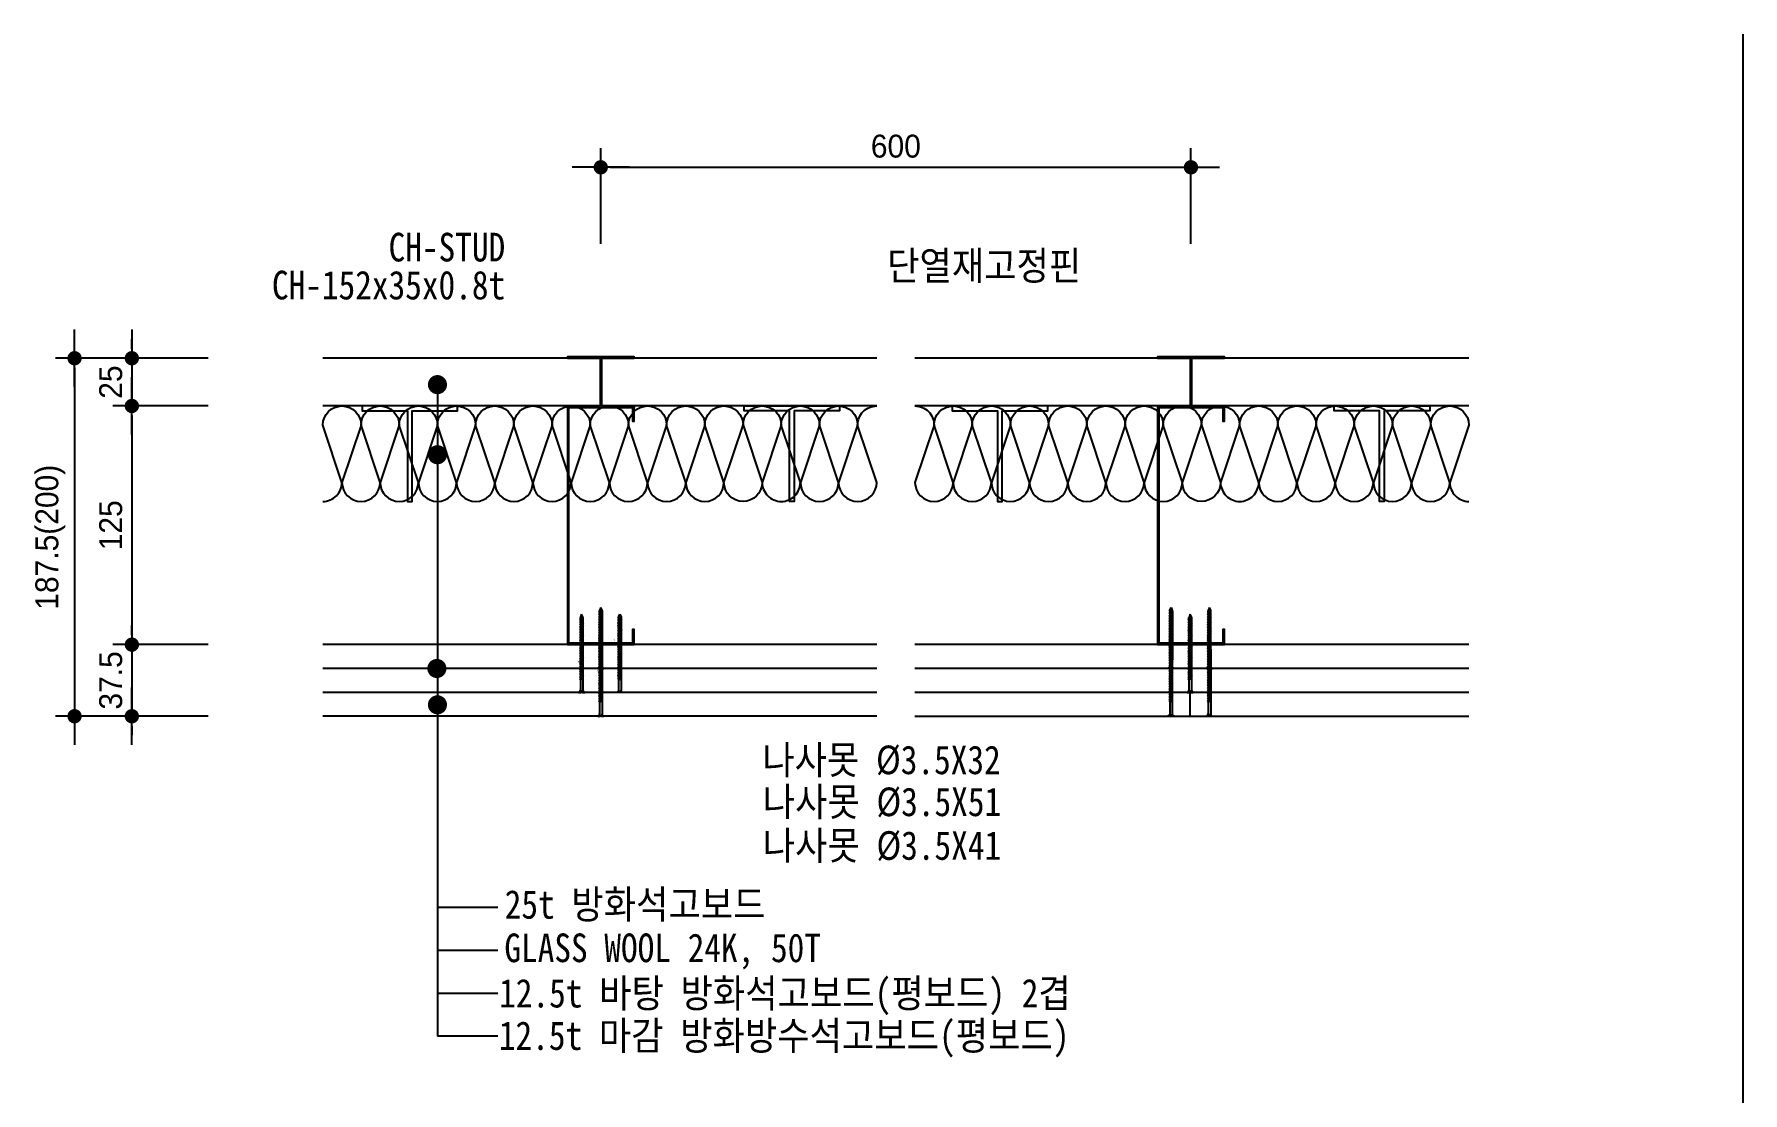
# Model space of a CAD drawing. Header units: millimetres. Extents: x 104 to 12536, y 73 to 2865.
# Drawn here: x 1965 to 2860, y 2311 to 2865 of the extents above; entities that cross this region are included whole.
import ezdxf
from ezdxf.enums import TextEntityAlignment as Align

# ---------------------------------------------------------------- set-up
doc = ezdxf.new("R2010")
doc.units = ezdxf.units.MM
doc.header["$LTSCALE"] = 5
for name, color, linetype in [('CHAN', 3, 'Continuous'), ('formline', 6, 'Continuous'), ('GB', 7, 'Continuous'), ('INSUL', 8, 'Continuous'), ('ITXT', 5, 'Continuous'), ('PIN', 4, 'Continuous'), ('RXDIM', 7, 'Continuous'), ('SCREW2', 8, 'Continuous'), ('TEXT', 7, 'Continuous')]:
    doc.layers.add(name, color=color, linetype=linetype)
doc.styles.add('CGS', font='')
doc.styles.add('RXHS', font='')
doc.styles.get('CGS').set_extended_font_data('Dotum')
doc.styles.get('RXHS').set_extended_font_data('DotumChe')
doc.dimstyles.new('NDIM', dxfattribs={"dimscale": 5, "dimtxt": 2.4, "dimasz": 1, "dimexe": 2, "dimexo": 2, "dimgap": 1, "dimtad": 1, "dimtoh": 1, "dimdec": 0, "dimzin": 0, "dimdsep": 46, "dimtxsty": 'CGS', "dimblk1": 'DOTK', "dimblk2": 'DOTK', "dimsah": 1, "dimcen": 3, "dimclrt": 3, "dimadec": 0, "dimazin": 0, "dimtfac": 1.25, "dimtdec": 0, "dimtix": 1, "dimtmove": 2, "dimatfit": 3, "dimldrblk": 'DOTK', "dimfxl": 1, "dimtolj": 1, "dimtzin": 0, "dimarcsym": 0})

# ---------------------------------------------------------------- blocks, each defined once
blk = doc.blocks.new('나사못32')
at = {"layer": 'SCREW2'}
for p, q in [((2.24, 30.17), (0.63, 29.74)), ((0.63, 29.74), (0.92, 30.12)), ((2.25, 29.32), (0.63, 28.89)), ((0.63, 28.89), (0.92, 29.27)), ((2.25, 28.47), (0.63, 28.04)), ((0.63, 28.04), (0.92, 28.43)), ((2.24, 27.62), (0.63, 27.19)), ((0.63, 27.19), (0.91, 27.58)), ((2.53, 28.01), (0.91, 27.58)), ((2.53, 30.55), (0.92, 30.12)), ((0.92, 29.81), (0.92, 29.28)), ((2.53, 29.7), (0.92, 29.27)), ((0.92, 28.97), (0.92, 28.43)), ((2.54, 28.86), (0.92, 28.43)), ((0.92, 28.12), (0.92, 27.58)), ((0.92, 27.27), (0.92, 26.73)), ((2.53, 27.16), (0.92, 26.73)), ((1.6, 32), (0.98, 30.39)), ((0.98, 30.39), (1.64, 30.91)), ((0.98, 30.39), (0.98, 30.14)), ((1.64, 30.91), (1.6, 32)), ((2.27, 30.45), (1.6, 32)), ((2.24, 30.17), (2.53, 30.55)), ((2.24, 30.17), (2.24, 29.63)), ((2.24, 29.32), (2.24, 28.78)), ((2.24, 28.47), (2.24, 27.93)), ((2.24, 27.62), (2.53, 28.01)), ((2.24, 27.62), (2.24, 27.08)), ((2.24, 26.78), (2.53, 27.16)), ((2.25, 29.32), (2.53, 29.7)), ((2.25, 28.47), (2.54, 28.86)), ((2.24, 26.78), (0.63, 26.35)), ((0.63, 26.35), (0.92, 26.73)), ((2.25, 25.93), (0.63, 25.5)), ((0.63, 25.5), (0.92, 25.88)), ((2.25, 25.08), (0.63, 24.65)), ((0.63, 24.65), (0.92, 25.04)), ((2.24, 24.23), (0.63, 23.8)), ((0.63, 23.8), (0.91, 24.19)), ((2.24, 23.39), (0.63, 22.96)), ((0.63, 22.96), (0.92, 23.34)), ((2.25, 22.54), (0.63, 22.11)), ((0.63, 22.11), (0.92, 22.5)), ((2.25, 21.69), (0.63, 21.26)), ((0.63, 21.26), (0.92, 21.65)), ((2.25, 20), (0.63, 19.57)), ((0.63, 19.57), (0.92, 19.95)), ((2.25, 19.15), (0.63, 18.72)), ((0.63, 18.72), (0.92, 19.11)), ((2.25, 20.85), (0.64, 20.42)), ((0.64, 20.42), (0.92, 20.8)), ((2.25, 18.3), (0.64, 17.87)), ((0.64, 17.87), (0.92, 18.26)), ((2.53, 24.62), (0.91, 24.19)), ((0.92, 26.43), (0.92, 25.89)), ((2.53, 26.31), (0.92, 25.88)), ((0.92, 25.58), (0.92, 25.04)), ((2.54, 25.47), (0.92, 25.04)), ((0.92, 24.73), (0.92, 24.19)), ((0.92, 23.88), (0.92, 23.34)), ((2.53, 23.77), (0.92, 23.34)), ((0.92, 23.04), (0.92, 22.5)), ((2.53, 22.92), (0.92, 22.5)), ((0.92, 22.19), (0.92, 21.65)), ((2.54, 22.08), (0.92, 21.65)), ((0.92, 21.34), (0.92, 20.8)), ((2.54, 21.23), (0.92, 20.8)), ((0.92, 20.49), (0.92, 19.95)), ((2.53, 20.38), (0.92, 19.95)), ((0.92, 19.65), (0.92, 19.11)), ((2.54, 19.54), (0.92, 19.11)), ((0.92, 18.8), (0.92, 18.26)), ((2.54, 18.69), (0.92, 18.26)), ((0.92, 17.95), (0.92, 17.41)), ((2.24, 26.78), (2.24, 26.24)), ((2.24, 25.93), (2.24, 25.39)), ((2.24, 25.08), (2.24, 24.54)), ((2.24, 24.23), (2.53, 24.62)), ((2.24, 24.23), (2.24, 23.69)), ((2.24, 23.39), (2.53, 23.77)), ((2.24, 23.39), (2.24, 22.85)), ((2.24, 22.54), (2.24, 22)), ((2.24, 21.69), (2.24, 21.15)), ((2.24, 20.84), (2.24, 20.3)), ((2.24, 20), (2.24, 19.46)), ((2.24, 19.15), (2.24, 18.61)), ((2.24, 18.3), (2.24, 17.76)), ((2.25, 25.93), (2.53, 26.31)), ((2.25, 25.08), (2.54, 25.47)), ((2.25, 22.54), (2.53, 22.92)), ((2.25, 21.69), (2.54, 22.08)), ((2.25, 20.85), (2.54, 21.23)), ((2.25, 20), (2.53, 20.38)), ((2.25, 19.15), (2.54, 19.54)), ((2.25, 18.3), (2.54, 18.69)), ((2.25, 17.46), (0.63, 17.03)), ((0.63, 17.03), (0.92, 17.41)), ((2.25, 15.9), (0.63, 15.47)), ((0.63, 15.47), (0.92, 15.86)), ((2.25, 13.36), (0.63, 12.93)), ((0.63, 12.93), (0.92, 13.32)), ((2.25, 16.73), (0.64, 16.3)), ((0.64, 16.3), (0.92, 16.68)), ((2.25, 15.06), (0.64, 14.63)), ((0.64, 14.63), (0.92, 15.01)), ((2.25, 14.21), (0.64, 13.78)), ((0.64, 13.78), (0.92, 14.16)), ((2.25, 12.51), (0.64, 12.08)), ((0.64, 12.08), (0.92, 12.47)), ((2.25, 11.67), (0.64, 11.24)), ((0.64, 11.24), (0.92, 11.62)), ((2.26, 10.82), (0.64, 10.39)), ((0.64, 10.39), (0.93, 10.78)), ((2.27, 9.98), (0.65, 9.55)), ((0.65, 9.55), (0.94, 9.93)), ((2.27, 9.13), (0.66, 8.7)), ((0.66, 8.7), (0.94, 9.09)), ((2.54, 17.84), (0.92, 17.41)), ((0.92, 17.45), (0.92, 16.92)), ((0.92, 17.22), (0.92, 16.68)), ((2.54, 17.11), (0.92, 16.68)), ((0.92, 16.37), (0.92, 15.86)), ((2.54, 16.29), (0.92, 15.86)), ((0.92, 15.55), (0.92, 15.01)), ((2.54, 15.44), (0.92, 15.01)), ((0.92, 14.7), (0.92, 14.16)), ((2.54, 14.59), (0.92, 14.16)), ((0.92, 13.86), (0.92, 13.32)), ((2.54, 13.75), (0.92, 13.32)), ((0.92, 13.01), (0.92, 12.47)), ((2.54, 12.9), (0.92, 12.47)), ((0.92, 12.16), (0.92, 11.62)), ((2.54, 12.05), (0.92, 11.62)), ((0.93, 11.32), (0.93, 10.78)), ((2.55, 11.21), (0.93, 10.78)), ((0.94, 10.47), (0.94, 9.93)), ((2.55, 10.36), (0.94, 9.93)), ((2.56, 9.51), (0.94, 9.09)), ((0.95, 9.63), (0.95, 9.09)), ((2.24, 17.45), (2.24, 17.03)), ((2.24, 16.72), (2.24, 16.54)), ((2.24, 16.71), (2.24, 15.86)), ((2.24, 15.9), (2.24, 15.36)), ((2.24, 14.21), (2.24, 13.67)), ((2.24, 13.36), (2.24, 12.82)), ((2.24, 12.51), (2.24, 11.97)), ((2.25, 17.46), (2.54, 17.84)), ((2.25, 16.73), (2.54, 17.11)), ((2.25, 15.9), (2.54, 16.29)), ((2.25, 15.06), (2.54, 15.44)), ((2.25, 15.06), (2.25, 14.52)), ((2.25, 14.21), (2.54, 14.59)), ((2.25, 13.36), (2.54, 13.75)), ((2.25, 12.51), (2.54, 12.9)), ((2.25, 11.67), (2.54, 12.05)), ((2.25, 11.67), (2.25, 11.13)), ((2.26, 10.82), (2.55, 11.21)), ((2.26, 10.82), (2.26, 10.28)), ((2.27, 9.98), (2.55, 10.36)), ((2.27, 9.98), (2.27, 9.44)), ((2.27, 9.13), (2.56, 9.51)), ((2.27, 9.13), (2.27, 8.59)), ((0, 0), (1.12, 0)), ((2.27, 8.28), (0.66, 7.85)), ((0.66, 7.85), (0.95, 8.24)), ((2.28, 7.44), (0.67, 7.01)), ((0.67, 7.01), (0.95, 7.39)), ((2.29, 6.59), (0.67, 6.16)), ((0.67, 6.16), (0.96, 6.55)), ((2.28, 5.74), (0.67, 5.31)), ((0.67, 5.31), (0.95, 5.7)), ((0.95, 8.78), (0.95, 8.24)), ((2.56, 8.67), (0.95, 8.24)), ((0.95, 7.93), (0.95, 7.39)), ((2.57, 7.82), (0.95, 7.39)), ((2.57, 6.13), (0.95, 5.7)), ((0.95, 5.39), (0.95, 1.19)), ((0.96, 7.09), (0.96, 6.55)), ((2.57, 6.98), (0.96, 6.55)), ((0.96, 6.24), (0.96, 5.7)), ((1.57, 0.48), (1.57, 0.65)), ((1.63, 0.68), (1.6, 0.68)), ((1.66, 0.48), (1.66, 0.65)), ((2.27, 8.28), (2.56, 8.67)), ((2.27, 8.28), (2.27, 7.74)), ((2.27, 5.74), (2.27, 1.19)), ((2.28, 7.44), (2.57, 7.82)), ((2.28, 7.44), (2.28, 6.9)), ((2.28, 6.59), (2.28, 6.05)), ((2.28, 5.74), (2.57, 6.13)), ((2.29, 6.59), (2.57, 6.98)), ((2.11, 0), (3.23, 0))]:
    blk.add_line(p, q, dxfattribs=at)
for centre, radius, start, end in [((-0.44, 1.33), 1.4, 288.341, 354.27016), ((1.1, 0.47), 0.473, 267.52648, 0.91384), ((1.61, -1.99), 2.05, 80.28655, 99.71345), ((1.6, 0.65), 0.033, 90, 180), ((1.63, 0.65), 0.033, 360, 90), ((2.13, 0.47), 0.473, 179.08616, 272.47352), ((3.67, 1.33), 1.4, 185.72984, 251.659)]:
    blk.add_arc(centre, radius, start, end, dxfattribs=at)
blk = doc.blocks.new('나사못41')
at = {"layer": 'SCREW2'}
for p, q in [((2.25, 39.17), (0.63, 38.74)), ((0.63, 38.74), (0.92, 39.12)), ((2.25, 38.32), (0.63, 37.89)), ((0.63, 37.89), (0.92, 38.27)), ((2.25, 36.62), (0.63, 36.19)), ((0.63, 36.19), (0.92, 36.58)), ((2.25, 37.47), (0.64, 37.04)), ((0.64, 37.04), (0.92, 37.43)), ((2.54, 39.55), (0.92, 39.12)), ((2.54, 38.7), (0.92, 38.27)), ((2.54, 37.86), (0.92, 37.43)), ((2.53, 37.01), (0.92, 36.58)), ((2.54, 36.16), (0.92, 35.73)), ((0.93, 38.81), (0.93, 38.28)), ((0.93, 37.97), (0.93, 37.43)), ((0.93, 37.12), (0.93, 36.58)), ((0.93, 36.27), (0.93, 35.73)), ((1.6, 41), (0.98, 39.39)), ((0.98, 39.39), (1.64, 39.91)), ((0.98, 39.39), (0.98, 39.14)), ((1.64, 39.91), (1.6, 41)), ((2.26, 39.48), (1.6, 41)), ((2.25, 39.17), (2.54, 39.55)), ((2.25, 39.17), (2.25, 38.63)), ((2.25, 38.32), (2.54, 38.7)), ((2.25, 38.32), (2.25, 37.78)), ((2.25, 37.47), (2.54, 37.86)), ((2.25, 37.47), (2.25, 36.93)), ((2.25, 36.62), (2.53, 37.01)), ((2.25, 36.62), (2.25, 36.08)), ((2.25, 35.78), (2.54, 36.16)), ((2.25, 35.78), (0.63, 35.35)), ((0.63, 35.35), (0.92, 35.73)), ((2.25, 34.93), (0.63, 34.5)), ((0.63, 34.5), (0.92, 34.88)), ((2.25, 33.23), (0.63, 32.8)), ((0.63, 32.8), (0.92, 33.19)), ((2.25, 32.39), (0.63, 31.96)), ((0.63, 31.96), (0.92, 32.34)), ((2.25, 31.54), (0.63, 31.11)), ((0.63, 31.11), (0.92, 31.5)), ((2.25, 29), (0.63, 28.57)), ((0.63, 28.57), (0.92, 28.95)), ((2.25, 34.08), (0.64, 33.65)), ((0.64, 33.65), (0.92, 34.04)), ((2.25, 30.69), (0.64, 30.26)), ((0.64, 30.26), (0.92, 30.65)), ((2.25, 29.85), (0.64, 29.42)), ((0.64, 29.42), (0.93, 29.8)), ((2.25, 28.15), (0.64, 27.72)), ((0.64, 27.72), (0.92, 28.11)), ((2.25, 27.3), (0.64, 26.87)), ((0.64, 26.87), (0.93, 27.26)), ((2.54, 35.31), (0.92, 34.88)), ((2.54, 34.47), (0.92, 34.04)), ((2.53, 33.62), (0.92, 33.19)), ((2.54, 32.77), (0.92, 32.34)), ((2.54, 31.92), (0.92, 31.5)), ((2.54, 31.08), (0.92, 30.65)), ((2.54, 29.38), (0.92, 28.95)), ((2.54, 28.54), (0.92, 28.11)), ((2.54, 26.84), (0.92, 26.41)), ((0.93, 35.43), (0.93, 34.89)), ((0.93, 34.58), (0.93, 34.04)), ((0.93, 33.73), (0.93, 33.19)), ((0.93, 32.88), (0.93, 32.34)), ((0.93, 32.04), (0.93, 31.5)), ((0.93, 31.19), (0.93, 30.65)), ((0.93, 30.34), (0.93, 29.8)), ((2.54, 30.23), (0.93, 29.8)), ((0.93, 29.49), (0.93, 28.95)), ((0.93, 28.65), (0.93, 28.11)), ((0.93, 27.8), (0.93, 27.26)), ((2.54, 27.69), (0.93, 27.26)), ((0.93, 26.95), (0.93, 26.41)), ((2.25, 35.78), (2.25, 35.24)), ((2.25, 34.93), (2.54, 35.31)), ((2.25, 34.93), (2.25, 34.39)), ((2.25, 34.08), (2.54, 34.47)), ((2.25, 34.08), (2.25, 33.54)), ((2.25, 33.23), (2.53, 33.62)), ((2.25, 33.23), (2.25, 32.69)), ((2.25, 32.39), (2.54, 32.77)), ((2.25, 32.39), (2.25, 31.85)), ((2.25, 31.54), (2.54, 31.92)), ((2.25, 31.54), (2.25, 31)), ((2.25, 30.69), (2.54, 31.08)), ((2.25, 30.69), (2.25, 30.15)), ((2.25, 29.85), (2.54, 30.23)), ((2.25, 29.84), (2.25, 29.3)), ((2.25, 29), (2.54, 29.38)), ((2.25, 29), (2.25, 28.46)), ((2.25, 28.15), (2.54, 28.54)), ((2.25, 28.15), (2.25, 27.61)), ((2.25, 27.3), (2.54, 27.69)), ((2.25, 27.3), (2.25, 26.76)), ((2.25, 26.46), (2.54, 26.84)), ((2.25, 24.76), (0.63, 24.33)), ((0.63, 24.33), (0.92, 24.72)), ((2.25, 26.46), (0.64, 26.03)), ((0.64, 26.03), (0.92, 26.41)), ((2.25, 25.61), (0.64, 25.18)), ((0.64, 25.18), (0.93, 25.56)), ((2.25, 23.91), (0.64, 23.48)), ((0.64, 23.48), (0.92, 23.87)), ((2.25, 23.07), (0.64, 22.64)), ((0.64, 22.64), (0.93, 23.02)), ((2.26, 22.22), (0.64, 21.79)), ((0.64, 21.79), (0.93, 22.18)), ((2.25, 21.37), (0.64, 20.94)), ((0.64, 20.94), (0.93, 21.33)), ((2.26, 20.53), (0.64, 20.1)), ((0.64, 20.1), (0.93, 20.48)), ((2.25, 19.68), (0.64, 19.25)), ((0.64, 19.25), (0.92, 19.63)), ((2.25, 18.83), (0.64, 18.4)), ((0.64, 18.4), (0.93, 18.79)), ((2.26, 17.98), (0.64, 17.55)), ((0.64, 17.55), (0.93, 17.94)), ((2.54, 25.15), (0.92, 24.72)), ((2.54, 24.3), (0.92, 23.87)), ((2.54, 20.06), (0.92, 19.63)), ((0.93, 26.1), (0.93, 25.56)), ((2.54, 25.99), (0.93, 25.56)), ((0.93, 25.26), (0.93, 24.72)), ((0.93, 24.41), (0.93, 23.87)), ((0.93, 23.56), (0.93, 23.02)), ((2.54, 23.45), (0.93, 23.02)), ((0.93, 22.71), (0.93, 22.18)), ((2.54, 22.6), (0.93, 22.18)), ((0.93, 21.87), (0.93, 21.33)), ((2.54, 21.76), (0.93, 21.33)), ((0.93, 21.02), (0.93, 20.48)), ((2.54, 20.91), (0.93, 20.48)), ((0.93, 20.17), (0.93, 19.63)), ((0.93, 19.32), (0.93, 18.79)), ((2.54, 19.21), (0.93, 18.79)), ((0.93, 18.48), (0.93, 17.94)), ((0.93, 18.48), (0.93, 17.94)), ((2.54, 18.37), (0.93, 17.94)), ((2.25, 26.45), (2.25, 25.92)), ((2.25, 25.61), (2.54, 25.99)), ((2.25, 25.61), (2.25, 25.07)), ((2.25, 24.76), (2.54, 25.15)), ((2.25, 24.76), (2.25, 24.22)), ((2.25, 23.91), (2.54, 24.3)), ((2.25, 23.91), (2.25, 23.37)), ((2.25, 23.07), (2.54, 23.45)), ((2.25, 23.06), (2.25, 20.53)), ((2.25, 21.37), (2.54, 21.76)), ((2.25, 21.37), (2.25, 20.83)), ((2.25, 20.52), (2.25, 19.98)), ((2.25, 19.68), (2.54, 20.06)), ((2.25, 19.68), (2.25, 19.14)), ((2.25, 18.83), (2.54, 19.21)), ((2.25, 18.83), (2.25, 18.29)), ((2.25, 17.98), (2.25, 17.44)), ((2.26, 22.22), (2.54, 22.6)), ((2.26, 20.53), (2.54, 20.91)), ((2.26, 17.98), (2.54, 18.37)), ((2.26, 17.14), (0.64, 16.71)), ((0.64, 16.71), (0.93, 17.09)), ((2.26, 15.44), (0.64, 15.01)), ((0.64, 15.01), (0.93, 15.4)), ((2.26, 14.59), (0.64, 14.16)), ((0.64, 14.16), (0.93, 14.55)), ((2.26, 16.29), (0.65, 15.86)), ((0.65, 15.86), (0.93, 16.24)), ((2.26, 13.75), (0.65, 13.32)), ((0.65, 13.32), (0.93, 13.7)), ((2.26, 12.9), (0.65, 12.47)), ((0.65, 12.47), (0.93, 12.86)), ((2.26, 12.05), (0.65, 11.62)), ((0.65, 11.62), (0.93, 12.01)), ((2.26, 11.21), (0.65, 10.78)), ((0.65, 10.78), (0.93, 11.16)), ((2.26, 10.38), (0.65, 9.95)), ((0.65, 9.95), (0.93, 10.33)), ((2.26, 9.55), (0.65, 9.12)), ((0.65, 9.12), (0.93, 9.5)), ((0.93, 17.63), (0.93, 17.09)), ((2.55, 17.52), (0.93, 17.09)), ((0.93, 16.78), (0.93, 16.24)), ((2.55, 16.67), (0.93, 16.24)), ((0.93, 15.94), (0.93, 15.4)), ((2.54, 15.83), (0.93, 15.4)), ((0.93, 15.09), (0.93, 14.55)), ((2.55, 14.98), (0.93, 14.55)), ((0.93, 14.24), (0.93, 13.7)), ((2.55, 14.13), (0.93, 13.7)), ((0.93, 13.39), (0.93, 12.86)), ((2.55, 13.29), (0.93, 12.86)), ((0.93, 12.55), (0.93, 12.01)), ((2.55, 12.44), (0.93, 12.01)), ((0.93, 11.7), (0.93, 10.33)), ((2.55, 11.59), (0.93, 11.16)), ((2.55, 10.76), (0.93, 10.33)), ((0.93, 10.02), (0.93, 9.5)), ((2.55, 9.93), (0.93, 9.5)), ((0.93, 9.19), (0.93, 8.67)), ((2.55, 9.1), (0.93, 8.67)), ((2.25, 17.13), (2.25, 16.59)), ((2.25, 16.29), (2.25, 15.75)), ((2.25, 15.44), (2.25, 14.9)), ((2.25, 14.59), (2.25, 14.05)), ((2.25, 13.75), (2.25, 13.21)), ((2.25, 12.05), (2.25, 11.51)), ((2.25, 11.2), (2.25, 10.68)), ((2.25, 10.37), (2.25, 9.85)), ((2.25, 9.54), (2.25, 9.02)), ((2.26, 17.14), (2.55, 17.52)), ((2.26, 16.29), (2.55, 16.67)), ((2.26, 15.44), (2.54, 15.83)), ((2.26, 14.59), (2.55, 14.98)), ((2.26, 13.75), (2.55, 14.13)), ((2.26, 12.9), (2.55, 13.29)), ((2.26, 12.9), (2.26, 12.36)), ((2.26, 12.05), (2.55, 12.44)), ((2.26, 11.21), (2.55, 11.59)), ((2.26, 10.38), (2.55, 10.76)), ((2.26, 9.55), (2.55, 9.93)), ((2.26, 8.72), (2.55, 9.1)), ((2.26, 8.72), (0.65, 8.29)), ((0.65, 8.29), (0.93, 8.67)), ((2.26, 7.89), (0.65, 7.46)), ((0.65, 7.46), (0.93, 7.84)), ((2.26, 7.06), (0.65, 6.63)), ((0.65, 6.63), (0.93, 7.01)), ((0.93, 8.36), (0.93, 7.84)), ((2.55, 8.27), (0.93, 7.84)), ((0.93, 7.53), (0.93, 7.01)), ((2.55, 7.44), (0.93, 7.01)), ((0.93, 6.7), (0.93, 1.19)), ((1.54, 0.48), (1.54, 0.65)), ((1.6, 0.68), (1.57, 0.68)), ((1.63, 0.48), (1.63, 0.65)), ((2.08, 0), (3.2, 0)), ((2.25, 8.71), (2.25, 8.19)), ((2.25, 7.88), (2.25, 7.36)), ((2.25, 7.05), (2.25, 1.19)), ((2.26, 7.89), (2.55, 8.27)), ((2.26, 7.06), (2.55, 7.44)), ((-0.03, 0), (1.09, 0))]:
    blk.add_line(p, q, dxfattribs=at)
for centre, radius, start, end in [((-0.49, 1.35), 1.43, 288.66128, 353.44689), ((1.07, 0.47), 0.473, 267.52648, 0.91384), ((1.59, -1.99), 2.05, 80.28655, 99.71345), ((1.57, 0.65), 0.033, 90, 180), ((1.6, 0.65), 0.033, 0, 90), ((2.1, 0.47), 0.473, 179.08616, 272.47352), ((3.64, 1.33), 1.4, 185.72984, 251.659)]:
    blk.add_arc(centre, radius, start, end, dxfattribs=at)
blk = doc.blocks.new('나사못51')
at = {"layer": 'SCREW2'}
for p, q in [((2.24, 49.17), (0.63, 48.74)), ((0.63, 48.74), (0.92, 49.12)), ((2.25, 48.32), (0.63, 47.89)), ((0.63, 47.89), (0.92, 48.27)), ((2.25, 47.47), (0.63, 47.04)), ((0.63, 47.04), (0.92, 47.43)), ((2.24, 46.62), (0.63, 46.19)), ((0.63, 46.19), (0.91, 46.58)), ((2.24, 45.78), (0.63, 45.35)), ((0.63, 45.35), (0.92, 45.73)), ((2.25, 44.93), (0.63, 44.5)), ((0.63, 44.5), (0.92, 44.88)), ((2.53, 47.01), (0.91, 46.58)), ((2.53, 49.55), (0.92, 49.12)), ((0.92, 48.81), (0.92, 48.28)), ((2.53, 48.7), (0.92, 48.27)), ((0.92, 47.97), (0.92, 47.43)), ((2.54, 47.86), (0.92, 47.43)), ((0.92, 47.12), (0.92, 46.58)), ((0.92, 46.27), (0.92, 45.73)), ((2.53, 46.16), (0.92, 45.73)), ((0.92, 45.43), (0.92, 44.89)), ((2.53, 45.31), (0.92, 44.88)), ((1.6, 51), (0.98, 49.39)), ((0.98, 49.39), (1.64, 49.91)), ((0.98, 49.39), (0.98, 49.14)), ((1.64, 49.91), (1.6, 51)), ((2.27, 49.45), (1.6, 51)), ((2.24, 49.17), (2.53, 49.55)), ((2.24, 49.17), (2.24, 48.63)), ((2.24, 48.32), (2.24, 47.78)), ((2.24, 47.47), (2.24, 46.93)), ((2.24, 46.62), (2.53, 47.01)), ((2.24, 46.62), (2.24, 46.08)), ((2.24, 45.78), (2.53, 46.16)), ((2.24, 45.78), (2.24, 45.24)), ((2.24, 44.93), (2.24, 44.39)), ((2.25, 48.32), (2.53, 48.7)), ((2.25, 47.47), (2.54, 47.86)), ((2.25, 44.93), (2.53, 45.31)), ((2.25, 44.08), (0.63, 43.65)), ((0.63, 43.65), (0.92, 44.04)), ((2.24, 43.23), (0.63, 42.8)), ((0.63, 42.8), (0.91, 43.19)), ((2.24, 42.39), (0.63, 41.96)), ((0.63, 41.96), (0.92, 42.34)), ((2.25, 41.54), (0.63, 41.11)), ((0.63, 41.11), (0.92, 41.5)), ((2.25, 40.69), (0.63, 40.26)), ((0.63, 40.26), (0.92, 40.65)), ((2.25, 39), (0.63, 38.57)), ((0.63, 38.57), (0.92, 38.95)), ((2.25, 38.15), (0.63, 37.72)), ((0.63, 37.72), (0.92, 38.11)), ((2.25, 36.46), (0.63, 36.03)), ((0.63, 36.03), (0.92, 36.41)), ((2.25, 39.85), (0.64, 39.42)), ((0.64, 39.42), (0.92, 39.8)), ((2.25, 37.3), (0.64, 36.87)), ((0.64, 36.87), (0.92, 37.26)), ((2.53, 43.62), (0.91, 43.19)), ((0.92, 44.58), (0.92, 44.04)), ((2.54, 44.47), (0.92, 44.04)), ((0.92, 43.73), (0.92, 43.19)), ((0.92, 42.88), (0.92, 42.34)), ((2.53, 42.77), (0.92, 42.34)), ((0.92, 42.04), (0.92, 41.5)), ((2.53, 41.92), (0.92, 41.5)), ((0.92, 41.19), (0.92, 40.65)), ((2.54, 41.08), (0.92, 40.65)), ((0.92, 40.34), (0.92, 39.8)), ((2.54, 40.23), (0.92, 39.8)), ((0.92, 39.49), (0.92, 38.95)), ((2.53, 39.38), (0.92, 38.95)), ((0.92, 38.65), (0.92, 38.11)), ((2.54, 38.54), (0.92, 38.11)), ((0.92, 37.8), (0.92, 37.26)), ((2.54, 37.69), (0.92, 37.26)), ((0.92, 36.95), (0.92, 36.41)), ((2.54, 36.84), (0.92, 36.41)), ((0.92, 36.45), (0.92, 35.92)), ((0.92, 36.22), (0.92, 35.68)), ((2.54, 36.11), (0.92, 35.68)), ((2.24, 44.08), (2.24, 43.54)), ((2.24, 43.23), (2.53, 43.62)), ((2.24, 43.23), (2.24, 42.69)), ((2.24, 42.39), (2.53, 42.77)), ((2.24, 42.39), (2.24, 41.85)), ((2.24, 41.54), (2.24, 41)), ((2.24, 40.69), (2.24, 40.15)), ((2.24, 39.84), (2.24, 39.3)), ((2.24, 39), (2.24, 38.46)), ((2.24, 38.15), (2.24, 37.61)), ((2.24, 37.3), (2.24, 36.76)), ((2.24, 36.45), (2.24, 36.03)), ((2.25, 44.08), (2.54, 44.47)), ((2.25, 41.54), (2.53, 41.92)), ((2.25, 40.69), (2.54, 41.08)), ((2.25, 39.85), (2.54, 40.23)), ((2.25, 39), (2.53, 39.38)), ((2.25, 38.15), (2.54, 38.54)), ((2.25, 37.3), (2.54, 37.69)), ((2.25, 36.46), (2.54, 36.84)), ((2.25, 35.73), (2.54, 36.11)), ((2.25, 34.9), (0.63, 34.47)), ((0.63, 34.47), (0.92, 34.86)), ((2.25, 32.36), (0.63, 31.93)), ((0.63, 31.93), (0.92, 32.32)), ((2.25, 35.73), (0.64, 35.3)), ((0.64, 35.3), (0.92, 35.68)), ((2.25, 34.06), (0.64, 33.63)), ((0.64, 33.63), (0.92, 34.01)), ((2.25, 33.21), (0.64, 32.78)), ((0.64, 32.78), (0.92, 33.16)), ((2.25, 31.51), (0.64, 31.08)), ((0.64, 31.08), (0.92, 31.47)), ((2.25, 30.67), (0.64, 30.24)), ((0.64, 30.24), (0.92, 30.62)), ((2.26, 29.82), (0.64, 29.39)), ((0.64, 29.39), (0.93, 29.78)), ((2.27, 28.98), (0.65, 28.55)), ((0.65, 28.55), (0.94, 28.93)), ((2.27, 28.13), (0.66, 27.7)), ((0.66, 27.7), (0.94, 28.09)), ((2.27, 27.28), (0.66, 26.85)), ((0.66, 26.85), (0.95, 27.24)), ((0.92, 35.37), (0.92, 34.86)), ((2.54, 35.29), (0.92, 34.86)), ((0.92, 34.55), (0.92, 34.01)), ((2.54, 34.44), (0.92, 34.01)), ((0.92, 33.7), (0.92, 33.16)), ((2.54, 33.59), (0.92, 33.16)), ((0.92, 32.86), (0.92, 32.32)), ((2.54, 32.75), (0.92, 32.32)), ((0.92, 32.01), (0.92, 31.47)), ((2.54, 31.9), (0.92, 31.47)), ((0.92, 31.16), (0.92, 30.62)), ((2.54, 31.05), (0.92, 30.62)), ((0.93, 30.32), (0.93, 29.78)), ((2.55, 30.21), (0.93, 29.78)), ((0.94, 29.47), (0.94, 28.93)), ((2.55, 29.36), (0.94, 28.93)), ((2.56, 28.51), (0.94, 28.09)), ((0.95, 28.63), (0.95, 28.09)), ((0.95, 27.78), (0.95, 27.24)), ((2.56, 27.67), (0.95, 27.24)), ((0.95, 26.93), (0.95, 26.39)), ((2.24, 35.72), (2.24, 35.54)), ((2.24, 35.71), (2.24, 34.86)), ((2.24, 34.9), (2.24, 34.36)), ((2.24, 33.21), (2.24, 32.67)), ((2.24, 32.36), (2.24, 31.82)), ((2.24, 31.51), (2.24, 30.97)), ((2.25, 34.9), (2.54, 35.29)), ((2.25, 34.06), (2.54, 34.44)), ((2.25, 34.06), (2.25, 33.52)), ((2.25, 33.21), (2.54, 33.59)), ((2.25, 32.36), (2.54, 32.75)), ((2.25, 31.51), (2.54, 31.9)), ((2.25, 30.67), (2.54, 31.05)), ((2.25, 30.67), (2.25, 30.13)), ((2.26, 29.82), (2.55, 30.21)), ((2.26, 29.82), (2.26, 29.28)), ((2.27, 28.98), (2.55, 29.36)), ((2.27, 28.98), (2.27, 28.44)), ((2.27, 28.13), (2.56, 28.51)), ((2.27, 28.13), (2.27, 27.59)), ((2.27, 27.28), (2.56, 27.67)), ((2.27, 27.28), (2.27, 26.74)), ((2.28, 26.44), (0.67, 26.01)), ((0.67, 26.01), (0.95, 26.39)), ((2.29, 25.59), (0.67, 25.16)), ((0.67, 25.16), (0.96, 25.55)), ((2.28, 24.74), (0.67, 24.31)), ((0.67, 24.31), (0.95, 24.7)), ((2.28, 23.9), (0.67, 23.47)), ((0.67, 23.47), (0.95, 23.85)), ((2.29, 23.05), (0.67, 22.62)), ((0.67, 22.62), (0.96, 23)), ((2.28, 22.2), (0.67, 21.77)), ((0.67, 21.77), (0.95, 22.16)), ((2.28, 21.35), (0.67, 20.92)), ((0.67, 20.92), (0.95, 21.31)), ((2.28, 20.51), (0.67, 20.08)), ((0.67, 20.08), (0.95, 20.46)), ((2.28, 19.66), (0.67, 19.23)), ((0.67, 19.23), (0.95, 19.61)), ((2.28, 18.81), (0.67, 18.38)), ((0.67, 18.38), (0.95, 18.77)), ((2.28, 17.96), (0.67, 17.53)), ((0.67, 17.53), (0.95, 17.92)), ((2.57, 26.82), (0.95, 26.39)), ((2.57, 25.13), (0.95, 24.7)), ((2.57, 24.28), (0.95, 23.85)), ((0.95, 22.7), (0.95, 22.16)), ((2.57, 22.59), (0.95, 22.16)), ((0.95, 21.85), (0.95, 21.31)), ((2.57, 21.74), (0.95, 21.31)), ((0.95, 21), (0.95, 20.46)), ((2.57, 20.89), (0.95, 20.46)), ((0.95, 20.15), (0.95, 19.61)), ((2.57, 20.04), (0.95, 19.61)), ((0.95, 19.31), (0.95, 18.77)), ((2.57, 19.2), (0.95, 18.77)), ((0.95, 18.46), (0.95, 17.92)), ((2.57, 18.35), (0.95, 17.92)), ((0.96, 26.09), (0.96, 25.55)), ((2.57, 25.98), (0.96, 25.55)), ((0.96, 25.24), (0.96, 24.7)), ((0.96, 24.39), (0.96, 23.85)), ((0.96, 23.54), (0.96, 23)), ((2.57, 23.43), (0.96, 23)), ((2.27, 23.05), (2.27, 22.51)), ((2.27, 22.2), (2.27, 21.66)), ((2.27, 21.35), (2.27, 20.81)), ((2.27, 20.5), (2.27, 19.97)), ((2.27, 19.66), (2.27, 19.12)), ((2.27, 18.81), (2.27, 18.27)), ((2.27, 17.96), (2.27, 17.42)), ((2.28, 26.44), (2.57, 26.82)), ((2.28, 26.44), (2.28, 25.9)), ((2.28, 25.59), (2.28, 25.05)), ((2.28, 24.74), (2.57, 25.13)), ((2.28, 24.74), (2.28, 24.2)), ((2.28, 23.9), (2.57, 24.28)), ((2.28, 23.89), (2.28, 23.36)), ((2.28, 22.2), (2.57, 22.59)), ((2.28, 21.35), (2.57, 21.74)), ((2.28, 20.51), (2.57, 20.89)), ((2.28, 19.66), (2.57, 20.04)), ((2.28, 18.81), (2.57, 19.2)), ((2.28, 17.96), (2.57, 18.35)), ((2.29, 25.59), (2.57, 25.98)), ((2.29, 23.05), (2.57, 23.43)), ((2.28, 17.12), (0.67, 16.69)), ((0.67, 16.69), (0.95, 17.07)), ((2.29, 16.27), (0.67, 15.84)), ((0.67, 15.84), (0.96, 16.22)), ((2.28, 15.42), (0.67, 14.99)), ((0.67, 14.99), (0.95, 15.37)), ((2.28, 14.57), (0.67, 14.14)), ((0.67, 14.14), (0.95, 14.53)), ((2.28, 13.72), (0.67, 13.29)), ((0.67, 13.29), (0.95, 13.68)), ((2.29, 12.87), (0.67, 12.44)), ((0.67, 12.44), (0.96, 12.83)), ((2.28, 12.02), (0.67, 11.59)), ((0.67, 11.59), (0.95, 11.98)), ((2.28, 11.18), (0.67, 10.75)), ((0.67, 10.75), (0.95, 11.13)), ((2.28, 10.33), (0.67, 9.9)), ((0.67, 9.9), (0.95, 10.28)), ((2.29, 9.48), (0.67, 9.05)), ((0.67, 9.05), (0.96, 9.43)), ((0.95, 17.61), (0.95, 17.07)), ((2.57, 17.5), (0.95, 17.07)), ((0.95, 16.76), (0.95, 16.22)), ((0.95, 15.91), (0.95, 15.37)), ((2.57, 15.8), (0.95, 15.37)), ((0.95, 15.06), (0.95, 14.53)), ((2.57, 14.95), (0.95, 14.53)), ((0.95, 14.22), (0.95, 13.68)), ((2.57, 14.11), (0.95, 13.68)), ((0.95, 13.37), (0.95, 12.82)), ((0.95, 12.52), (0.95, 11.98)), ((2.57, 12.41), (0.95, 11.98)), ((0.95, 11.67), (0.95, 11.13)), ((2.57, 11.56), (0.95, 11.13)), ((0.95, 10.82), (0.95, 10.28)), ((2.57, 10.71), (0.95, 10.28)), ((0.95, 9.98), (0.95, 9.43)), ((0.95, 9.12), (0.95, 8.59)), ((2.57, 9.01), (0.95, 8.59)), ((2.57, 16.65), (0.96, 16.22)), ((2.57, 13.26), (0.96, 12.83)), ((2.57, 9.86), (0.96, 9.43)), ((2.27, 17.11), (2.27, 16.57)), ((2.27, 16.26), (2.27, 15.72)), ((2.27, 15.42), (2.27, 14.88)), ((2.27, 14.57), (2.27, 14.03)), ((2.27, 13.72), (2.27, 13.18)), ((2.27, 12.87), (2.27, 12.33)), ((2.27, 12.02), (2.27, 11.48)), ((2.27, 11.17), (2.27, 10.63)), ((2.27, 10.33), (2.27, 9.78)), ((2.27, 9.48), (2.27, 8.94)), ((2.28, 17.12), (2.57, 17.5)), ((2.28, 15.42), (2.57, 15.8)), ((2.28, 14.57), (2.57, 14.95)), ((2.28, 13.72), (2.57, 14.11)), ((2.28, 12.02), (2.57, 12.41)), ((2.28, 11.18), (2.57, 11.56)), ((2.28, 10.33), (2.57, 10.71)), ((2.28, 8.63), (2.57, 9.01)), ((2.29, 16.27), (2.57, 16.65)), ((2.29, 12.87), (2.57, 13.26)), ((2.29, 9.48), (2.57, 9.86)), ((0, 0), (1.12, 0)), ((2.28, 8.63), (0.67, 8.2)), ((0.67, 8.2), (0.95, 8.59)), ((2.28, 7.78), (0.67, 7.35)), ((0.67, 7.35), (0.95, 7.74)), ((0.95, 8.28), (0.95, 7.74)), ((2.57, 8.17), (0.95, 7.74)), ((0.95, 7.43), (0.95, 1.19)), ((1.57, 0.48), (1.57, 0.65)), ((1.63, 0.68), (1.6, 0.68)), ((1.66, 0.48), (1.66, 0.65)), ((2.11, 0), (3.23, 0)), ((2.27, 8.63), (2.27, 8.09)), ((2.27, 7.78), (2.27, 1.19)), ((2.28, 7.78), (2.57, 8.17))]:
    blk.add_line(p, q, dxfattribs=at)
for centre, radius, start, end in [((-0.44, 1.33), 1.4, 288.341, 354.27016), ((1.1, 0.47), 0.473, 267.52648, 0.91384), ((1.61, -1.99), 2.05, 80.28655, 99.71345), ((1.6, 0.65), 0.033, 90, 180), ((1.63, 0.65), 0.033, 0, 90), ((2.13, 0.47), 0.473, 179.08616, 272.47352), ((3.67, 1.33), 1.4, 185.72984, 251.659)]:
    blk.add_arc(centre, radius, start, end, dxfattribs=at)
blk = doc.blocks.new('DOTK')
blk.add_line((-3, 0), (3, 0))
at = {"const_width": 0.75}
blk.add_lwpolyline([(-0.375, 0, 1), (0.375, 0, 1)], format="xyb", close=True, dxfattribs=at)
blk = doc.blocks.new('*D16')
at = {"layer": 'RXDIM', "color": 0, "lineweight": -2, "transparency": 16777216}
for p, q in [((2261.88, 2755.76), (2261.88, 2805.76)), ((2570.87, 2755.76), (2570.87, 2805.76)), ((2266.88, 2795.76), (2565.87, 2795.76))]:
    blk.add_line(p, q, dxfattribs=at)
at = {"layer": 'RXDIM', "color": 0, "lineweight": -2, "transparency": 16777216, "xscale": 5, "yscale": 5, "zscale": 5, "rotation": 180}
blk.add_blockref('DOTK', (2261.88, 2795.76), dxfattribs=at)
at = {"layer": 'RXDIM', "color": 0, "lineweight": -2, "transparency": 16777216, "xscale": 5, "yscale": 5, "zscale": 5}
blk.add_blockref('DOTK', (2570.87, 2795.76), dxfattribs=at)
at = {"layer": 'RXDIM', "color": 3, "transparency": 16777216, "insert": (2416.38, 2806.77), "char_height": 12, "attachment_point": 5, "style": 'CGS'}
blk.add_mtext('\\A1;600', dxfattribs=at)
blk = doc.blocks.new('*D17')
at = {"layer": 'RXDIM', "color": 0, "lineweight": -2, "transparency": 16777216}
for p, q in [((2056.38, 2695.76), (1976.38, 2695.76)), ((1986.38, 2690.76), (1986.38, 2513.26)), ((2056.38, 2508.26), (1976.38, 2508.26))]:
    blk.add_line(p, q, dxfattribs=at)
at = {"layer": 'RXDIM', "color": 0, "lineweight": -2, "transparency": 16777216, "xscale": 5, "yscale": 5, "zscale": 5}
for p, rotation in [((1986.38, 2695.76), 90), ((1986.38, 2508.26), 270)]:
    blk.add_blockref('DOTK', p, dxfattribs=dict(at, rotation=rotation))
at = {"layer": 'RXDIM', "color": 3, "transparency": 16777216, "insert": (1973.68, 2602.01), "char_height": 12, "attachment_point": 5, "rotation": 90, "style": 'CGS'}
blk.add_mtext('\\A1;187.5(200)', dxfattribs=at)
blk = doc.blocks.new('*D18')
at = {"layer": 'RXDIM', "color": 0, "lineweight": -2, "transparency": 16777216}
for p, q in [((2016.38, 2700.76), (2016.38, 2705.76)), ((2056.38, 2695.76), (2006.38, 2695.76)), ((2016.38, 2695.76), (2016.38, 2670.76)), ((2056.38, 2670.76), (2006.38, 2670.76)), ((2016.38, 2665.76), (2016.38, 2660.76))]:
    blk.add_line(p, q, dxfattribs=at)
at = {"layer": 'RXDIM', "color": 0, "lineweight": -2, "transparency": 16777216, "xscale": 5, "yscale": 5, "zscale": 5}
for p, rotation in [((2016.38, 2695.76), 270), ((2016.38, 2670.76), 90)]:
    blk.add_blockref('DOTK', p, dxfattribs=dict(at, rotation=rotation))
at = {"layer": 'RXDIM', "color": 3, "transparency": 16777216, "insert": (2005.37, 2683.26), "char_height": 12, "attachment_point": 5, "rotation": 90, "style": 'CGS'}
blk.add_mtext('\\A1;25', dxfattribs=at)
blk = doc.blocks.new('*D19')
at = {"layer": 'RXDIM', "color": 0, "lineweight": -2, "transparency": 16777216}
for p, q in [((2056.38, 2670.76), (2006.38, 2670.76)), ((2016.38, 2665.76), (2016.38, 2550.76)), ((2056.38, 2545.76), (2006.38, 2545.76))]:
    blk.add_line(p, q, dxfattribs=at)
at = {"layer": 'RXDIM', "color": 0, "lineweight": -2, "transparency": 16777216, "xscale": 5, "yscale": 5, "zscale": 5}
for p, rotation in [((2016.38, 2670.76), 90), ((2016.38, 2545.76), 270)]:
    blk.add_blockref('DOTK', p, dxfattribs=dict(at, rotation=rotation))
at = {"layer": 'RXDIM', "color": 3, "transparency": 16777216, "insert": (2005.37, 2608.26), "char_height": 12, "attachment_point": 5, "rotation": 90, "style": 'CGS'}
blk.add_mtext('\\A1;125', dxfattribs=at)
blk = doc.blocks.new('*D20')
at = {"layer": 'RXDIM', "color": 0, "lineweight": -2, "transparency": 16777216}
for p, q in [((2016.38, 2550.76), (2016.38, 2555.76)), ((2056.38, 2545.76), (2006.38, 2545.76)), ((2016.38, 2545.76), (2016.38, 2508.26)), ((2056.38, 2508.26), (2006.38, 2508.26)), ((2016.38, 2503.26), (2016.38, 2498.26))]:
    blk.add_line(p, q, dxfattribs=at)
at = {"layer": 'RXDIM', "color": 0, "lineweight": -2, "transparency": 16777216, "xscale": 5, "yscale": 5, "zscale": 5}
for p, rotation in [((2016.38, 2545.76), 270), ((2016.38, 2508.26), 90)]:
    blk.add_blockref('DOTK', p, dxfattribs=dict(at, rotation=rotation))
at = {"layer": 'RXDIM', "color": 3, "transparency": 16777216, "insert": (2005.37, 2527.01), "char_height": 12, "attachment_point": 5, "rotation": 90, "style": 'CGS'}
blk.add_mtext('\\A1;37.5', dxfattribs=at)

msp = doc.modelspace()

# ---------------------------------------------------------------- linework, layer by layer
at = {"layer": 'CHAN'}
for points in [[(2279.38, 2670.76), (2262.26, 2670.76), (2262.26, 2695.76), (2279.38, 2695.76), (2279.38, 2696.51), (2244.38, 2696.51), (2244.38, 2695.76), (2261.51, 2695.76), (2261.51, 2670.76), (2244.38, 2670.76), (2244.38, 2545.76), (2279.38, 2545.76), (2279.38, 2553.76), (2278.58, 2553.76), (2278.58, 2546.56), (2245.18, 2546.56), (2245.18, 2669.96), (2278.58, 2669.96), (2278.58, 2662.76), (2279.38, 2662.76), (2279.38, 2670.76), (2279.38, 2669.96)], [(2588.37, 2670.76), (2571.24, 2670.76), (2571.24, 2695.76), (2588.37, 2695.76), (2588.37, 2696.51), (2553.37, 2696.51), (2553.37, 2695.76), (2570.49, 2695.76), (2570.49, 2670.76), (2553.37, 2670.76), (2553.37, 2545.76), (2588.37, 2545.76), (2588.37, 2553.76), (2587.57, 2553.76), (2587.57, 2546.56), (2554.17, 2546.56), (2554.17, 2669.96), (2587.57, 2669.96), (2587.57, 2662.76), (2588.37, 2662.76), (2588.37, 2670.76), (2588.37, 2669.96)]]:
    msp.add_lwpolyline(points, dxfattribs=at)
at = {"layer": 'formline'}
msp.add_line((2859.81, 2865.5), (2859.81, 104.5), dxfattribs=at)
at = {"layer": 'GB'}
for p, q in [((2261.51, 2695.76), (2116.38, 2695.76)), ((2261.51, 2695.76), (2261.51, 2670.76)), ((2262.26, 2695.76), (2262.26, 2670.76)), ((2406.38, 2695.76), (2262.26, 2695.76)), ((2570.49, 2695.76), (2426.38, 2695.76)), ((2570.49, 2695.76), (2570.49, 2670.76)), ((2571.24, 2695.76), (2571.24, 2670.76)), ((2716.38, 2695.76), (2571.24, 2695.76)), ((2261.51, 2670.76), (2116.38, 2670.76)), ((2406.38, 2670.76), (2262.26, 2670.76)), ((2570.49, 2670.76), (2426.38, 2670.76)), ((2716.38, 2670.76), (2571.24, 2670.76)), ((2406.38, 2545.76), (2116.38, 2545.76)), ((2716.38, 2545.76), (2426.38, 2545.76)), ((2570.49, 2533.26), (2570.49, 2545.76)), ((2406.38, 2533.26), (2116.38, 2533.26)), ((2261.88, 2520.76), (2261.88, 2533.26)), ((2716.38, 2533.26), (2426.38, 2533.26)), ((2406.38, 2520.76), (2116.38, 2520.76)), ((2570.49, 2508.26), (2570.49, 2520.76)), ((2406.38, 2508.26), (2116.38, 2508.26)), ((2426.38, 2508.26), (2716.38, 2508.26))]:
    msp.add_line(p, q, dxfattribs=at)
at = {"layer": 'GB', "linetype": 'ByBlock'}
msp.add_line((2716.38, 2520.76), (2426.38, 2520.76), dxfattribs=at)
at = {"layer": 'INSUL'}
for points in [[(2116.38, 2620.76, 0.414214), (2126.38, 2630.76), (2116.38, 2660.76, -1), (2136.38, 2660.76), (2126.38, 2630.76, 1), (2146.38, 2630.76), (2136.38, 2660.76, -1), (2156.38, 2660.76), (2146.38, 2630.76, 1), (2166.38, 2630.76), (2156.38, 2660.76, -1), (2176.38, 2660.76), (2166.38, 2630.76, 1), (2186.38, 2630.76), (2176.38, 2660.76, -1), (2196.38, 2660.76), (2186.38, 2630.76, 1), (2206.38, 2630.76), (2196.38, 2660.76, -1), (2216.38, 2660.76), (2206.38, 2630.76, 1), (2226.38, 2630.76), (2216.38, 2660.76, -1), (2236.38, 2660.76), (2226.38, 2630.76, 1), (2246.38, 2630.76), (2236.38, 2660.76, -1), (2256.38, 2660.76), (2246.38, 2630.76, 1), (2266.38, 2630.76), (2256.38, 2660.76, -1), (2276.38, 2660.76), (2266.38, 2630.76, 1), (2286.38, 2630.76), (2276.38, 2660.76, -1), (2296.38, 2660.76), (2286.38, 2630.76, 1), (2306.38, 2630.76), (2296.38, 2660.76, -1), (2316.38, 2660.76), (2306.38, 2630.76, 1), (2326.38, 2630.76), (2336.38, 2660.76), (2346.38, 2630.76, -1), (2326.38, 2630.76), (2316.38, 2660.76, -1), (2336.38, 2660.76, -1), (2356.38, 2660.76), (2346.38, 2630.76), (2346.38, 2630.76, 0.414214), (2356.38, 2620.76, 0.414214), (2366.38, 2630.76), (2356.38, 2660.76, -1), (2376.38, 2660.76), (2366.38, 2630.76, 1), (2386.38, 2630.76), (2376.38, 2660.76, -1), (2396.38, 2660.76), (2386.38, 2630.76, 1), (2406.38, 2630.76), (2396.38, 2660.76, -0.414214), (2406.38, 2670.76, -0.414214)], [(2426.38, 2670.76, -0.414214), (2436.38, 2660.76), (2426.38, 2630.76, 1), (2446.38, 2630.76), (2436.38, 2660.76, -1), (2456.38, 2660.76), (2446.38, 2630.76, 1), (2466.38, 2630.76), (2456.38, 2660.76, -1), (2476.38, 2660.76), (2466.38, 2630.76, 1), (2486.38, 2630.76), (2476.38, 2660.76, -1), (2496.38, 2660.76), (2486.38, 2630.76, 1), (2506.38, 2630.76), (2496.38, 2660.76, -1), (2516.38, 2660.76), (2506.38, 2630.76, 1), (2526.38, 2630.76), (2516.38, 2660.76, -1), (2536.38, 2660.76), (2526.38, 2630.76, 1), (2546.38, 2630.76), (2536.38, 2660.76, -1), (2556.38, 2660.76), (2546.38, 2630.76, 1), (2566.38, 2630.76), (2576.38, 2660.76), (2586.38, 2630.76, -1), (2566.38, 2630.76), (2556.38, 2660.76, -1), (2576.38, 2660.76, -1), (2596.38, 2660.76), (2586.38, 2630.76), (2586.38, 2630.76, 0.414214), (2596.38, 2620.76, 0.414214), (2606.38, 2630.76), (2596.38, 2660.76, -1), (2616.38, 2660.76), (2606.38, 2630.76, 1), (2626.38, 2630.76), (2616.38, 2660.76, -1), (2636.38, 2660.76), (2626.38, 2630.76, 1), (2646.38, 2630.76), (2636.38, 2660.76, -1), (2656.38, 2660.76), (2646.38, 2630.76, 1), (2666.38, 2630.76), (2656.38, 2660.76, -1), (2676.38, 2660.76), (2666.38, 2630.76, 1), (2686.38, 2630.76), (2676.38, 2660.76, -1), (2696.38, 2660.76), (2686.38, 2630.76, 1), (2706.38, 2630.76), (2696.38, 2660.76, -1), (2716.38, 2660.76), (2706.38, 2630.76, 0.414214), (2716.38, 2620.76)]]:
    msp.add_lwpolyline(points, format="xyb", dxfattribs=at)
at = {"layer": 'ITXT'}
for p, q in [((2176.41, 2408.26), (2208.02, 2408.26)), ((2176.41, 2385.71), (2208.02, 2385.71)), ((2176.41, 2363.16), (2208.02, 2363.16))]:
    msp.add_line(p, q, dxfattribs=at)
for points in [[(2259.02, 2696.34, 0, 8.33, 0), (2259.02, 2721.34, 0, 0, 0), (2259.02, 2755, 0, 0, 0), (2217.15, 2755, 0, 0, 0)], [(2361.88, 2670.77, 0, 8.33, 0), (2369.21, 2693.4, 0, 0, 0), (2386.16, 2745.76, 0, 0, 0), (2409.73, 2745.76, 0, 0, 0)], [(2269.1, 2548.24, 0, 8.12, 0), (2282.15, 2527.65, 0, 0, 0), (2310.47, 2483.58, 0, 0, 0), (2345.27, 2483.58, 0, 0, 0)], [(2251.74, 2535.25, 0, 8.12, 0), (2264.78, 2514.66, 0, 0, 0), (2311.48, 2444.09, 0, 0, 0), (2343.72, 2444.09, 0, 0, 0)], [(2261.56, 2530.68, 0, 8.12, 0), (2274.61, 2510.09, 0, 0, 0), (2304.48, 2464.6, 0, 0, 0), (2343.72, 2464.6, 0, 0, 0)]]:
    msp.add_lwpolyline(points, format="xyseb", dxfattribs=at)
at = {"layer": 'ITXT', "const_width": 5}
for points in [[(2173.87, 2681.93, 1), (2178.87, 2681.93, 1)], [(2173.87, 2645.22, 1), (2178.87, 2645.22, 1)], [(2173.58, 2533.26, 1), (2178.58, 2533.26, 1)], [(2173.87, 2514.24, 1), (2178.87, 2514.24, 1)]]:
    msp.add_lwpolyline(points, format="xyb", close=True, dxfattribs=at)
at = {"layer": 'ITXT'}
for points in [[(2176.41, 2684.49), (2176.41, 2340.61)], [(2208.02, 2340.61), (2176.41, 2340.61)]]:
    msp.add_lwpolyline(points, dxfattribs=at)
at = {"layer": 'PIN'}
for points in [[(2136.88, 2670.76), (2136.88, 2668.26), (2160.63, 2668.26), (2160.63, 2620.75), (2163.13, 2620.75), (2163.13, 2668.26), (2186.88, 2668.26), (2186.88, 2670.76), (2136.88, 2670.76)], [(2386.88, 2670.76), (2386.88, 2668.26), (2363.13, 2668.26), (2363.13, 2620.75), (2360.63, 2620.75), (2360.63, 2668.26), (2336.88, 2668.26), (2336.88, 2670.76), (2386.88, 2670.76)], [(2445.87, 2670.76), (2445.87, 2668.26), (2469.62, 2668.26), (2469.62, 2620.75), (2472.12, 2620.75), (2472.12, 2668.26), (2495.87, 2668.26), (2495.87, 2670.76), (2445.87, 2670.76)], [(2695.87, 2670.76), (2695.87, 2668.26), (2672.12, 2668.26), (2672.12, 2620.75), (2669.62, 2620.75), (2669.62, 2668.26), (2645.87, 2668.26), (2645.87, 2670.76), (2695.87, 2670.76)]]:
    msp.add_lwpolyline(points, dxfattribs=at)

# ---------------------------------------------------------------- block references
at = {"layer": 'GB'}
for p in [(2260.29, 2508.26), (2578.93, 2508.26)]:
    msp.add_blockref('나사못51', p, dxfattribs=at)
at = {"layer": 'GB', "xscale": -1}
msp.add_blockref('나사못51', (2562.06, 2508.26), dxfattribs=at)
at = {"layer": 'SCREW2'}
for name, p in [('나사못41', (2250.28, 2520.76)), ('나사못32', (2260.29, 2533.26)), ('나사못41', (2568.92, 2520.76)), ('나사못32', (2578.93, 2533.26))]:
    msp.add_blockref(name, p, dxfattribs=at)
at = {"layer": 'SCREW2', "xscale": -1, "rotation": 3.12141512637254e-08}
msp.add_blockref('나사못41', (2273.46, 2520.76), dxfattribs=at)
at = {"layer": 'SCREW2', "xscale": -1}
msp.add_blockref('나사못32', (2562.06, 2533.26), dxfattribs=at)

# ---------------------------------------------------------------- texts
at = {"layer": 'TEXT', "style": 'RXHS', "width": 0.9}
for s, p in [('CH-STUD', (2211.85, 2746.46)), ('CH-152x35x0.8t', (2211.85, 2726.58))]:
    msp.add_text(s, height=15, dxfattribs=at).set_placement(p, align=Align.RIGHT)
for s, p in [('단열재고정핀', (2411.8, 2736.76)), ('나사못 Ø3.5X32', (2346.44, 2477.91)), ('나사못 Ø3.5X51', (2346.67, 2455.94)), ('나사못 Ø3.5X41', (2346.67, 2433.05)), ('25t 방화석고보드', (2211.59, 2402.22)), ('12.5t 바탕 방화석고보드(평보드) 2겹', (2208.66, 2355.71)), ('12.5t 마감 방화방수석고보드(평보드)', (2208.52, 2333.48))]:
    msp.add_text(s, height=15, dxfattribs=at).set_placement(p)
msp.add_text('GLASS WOOL 24K, 50T', height=15, rotation=0, dxfattribs=at).set_placement((2211.41, 2379.46))

# ---------------------------------------------------------------- dimensions: what is measured, and where the dimension line sits
at = {"layer": 'RXDIM'}
dim = msp.add_linear_dim(base=(2570.87, 2795.76), p1=(2261.88, 2745.76), p2=(2570.87, 2745.76), text='600', dimstyle='NDIM', dxfattribs=at)
dim.commit()
dim.dimension.update_dxf_attribs({"geometry": '*D16', "text_midpoint": (2416.38, 2806.77)})
dim = msp.add_linear_dim(base=(1986.38, 2508.26), p1=(2066.38, 2695.76), p2=(2066.38, 2508.26), angle=90, text='<>(200)', dimstyle='NDIM', override={"dimdec": 1}, dxfattribs=at)
dim.commit()
dim.dimension.update_dxf_attribs({"geometry": '*D17', "text_midpoint": (1973.68, 2602.01)})
for base, p1, p2, picture, middle in [((2016.38, 2670.76), (2066.38, 2695.76), (2066.38, 2670.76), '*D18', (2005.37, 2683.26)), ((2016.38, 2545.76), (2066.38, 2670.76), (2066.38, 2545.76), '*D19', (2005.37, 2608.26))]:
    dim = msp.add_linear_dim(base=base, p1=p1, p2=p2, angle=90, dimstyle='NDIM', dxfattribs=at)
    dim.commit()
    dim.dimension.update_dxf_attribs({"geometry": picture, "text_midpoint": middle})
dim = msp.add_linear_dim(base=(2016.38, 2508.26), p1=(2066.38, 2545.76), p2=(2066.38, 2508.26), angle=90, dimstyle='NDIM', override={"dimdec": 1}, dxfattribs=at)
dim.commit()
dim.dimension.update_dxf_attribs({"geometry": '*D20', "text_midpoint": (2005.37, 2527.01)})

doc.saveas('drawing.dxf')
